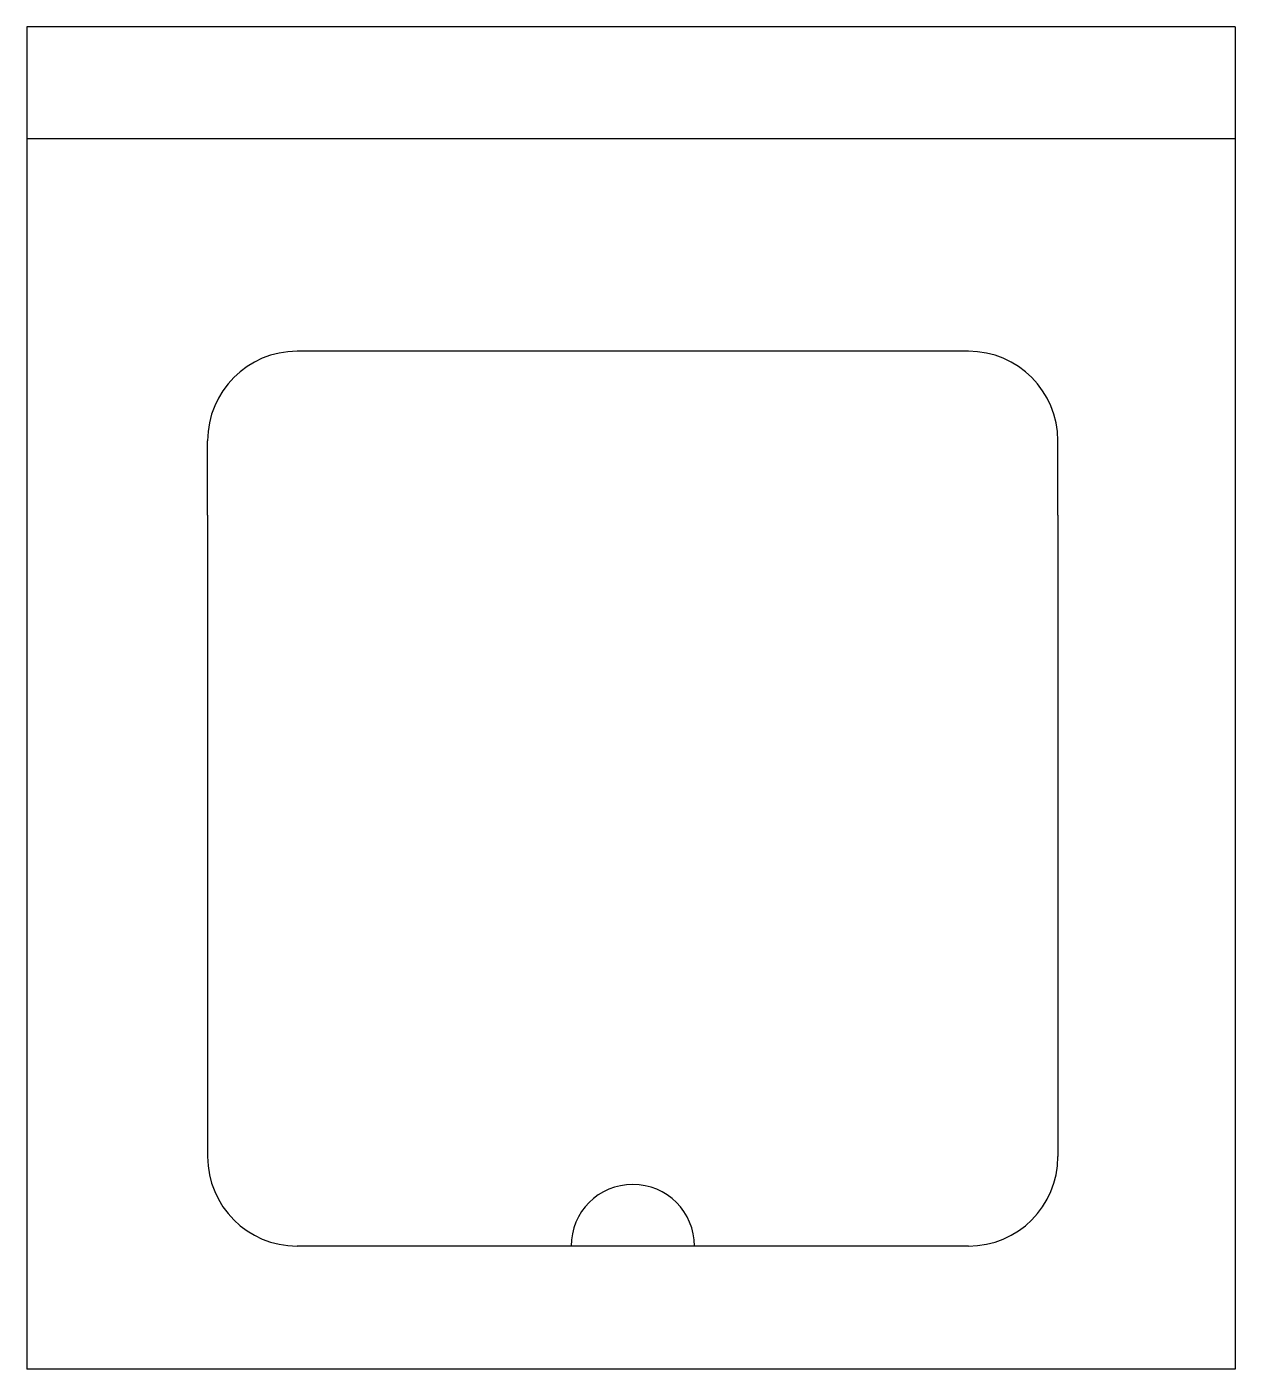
# Model space of a CAD drawing. Extents: x 296.6 to 323.6, y 133.2 to 163.2.
import ezdxf

# ---------------------------------------------------------------- set-up
doc = ezdxf.new("R2010")
doc.units = 0
doc.header["$MEASUREMENT"] = 0
doc.layers.get('0').update_dxf_attribs({"linetype": 'CONTINUOUS'})

msp = doc.modelspace()

# ---------------------------------------------------------------- linework, layer by layer
for p, q in [((323.569, 163.163), (296.569, 163.163)), ((296.569, 163.163), (296.569, 152.248)), ((323.569, 163.163), (323.569, 152.248)), ((323.569, 160.658), (296.569, 160.658)), ((317.609, 155.913), (302.609, 155.913)), ((300.609, 152.248), (300.609, 153.913)), ((319.609, 152.248), (319.609, 153.913)), ((296.569, 152.248), (296.569, 133.163)), ((300.609, 152.248), (300.609, 137.913)), ((319.609, 152.248), (319.609, 137.913)), ((323.569, 152.248), (323.569, 133.163)), ((317.609, 135.913), (302.609, 135.913)), ((323.569, 133.163), (296.569, 133.163))]:
    msp.add_line(p, q)
for centre, radius, start, end in [((302.609, 153.913), 2, 90, 180), ((317.609, 153.913), 2, 360, 90), ((302.609, 137.913), 2, 180, 270), ((317.609, 137.913), 2, 270, 0), ((310.109, 135.913), 1.378, 0, 180)]:
    msp.add_arc(centre, radius, start, end)

doc.saveas('drawing.dxf')
